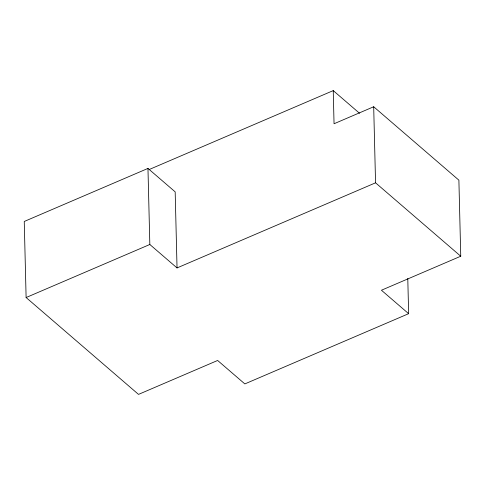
<?xml version="1.0" encoding="UTF-8"?>
<svg xmlns="http://www.w3.org/2000/svg" width="485" height="485" viewBox="0 0 485 485"><rect width="100%" height="100%" fill="white"/><g stroke="black" fill="none" stroke-linecap="round" stroke-linejoin="round"><path stroke-width="0.73" d="M408.643 313.68L381.434 290.236L460.75 256.225L375.554 182.815L177.037 267.932L175.176 191.866L147.967 168.422L24.25 221.469L26.111 297.535L138.516 394.39L217.632 360.47L244.84 383.914L408.643 313.68L407.782 278.469M149.465 169.404L333.237 90.61L359.543 113.278M460.75 256.225L458.889 180.165L373.692 106.755L334.05 123.754L333.237 90.61M26.111 297.535L149.829 244.488L177.037 267.932M373.692 106.755L375.554 182.815M147.967 168.422L149.829 244.488"/></g></svg>
